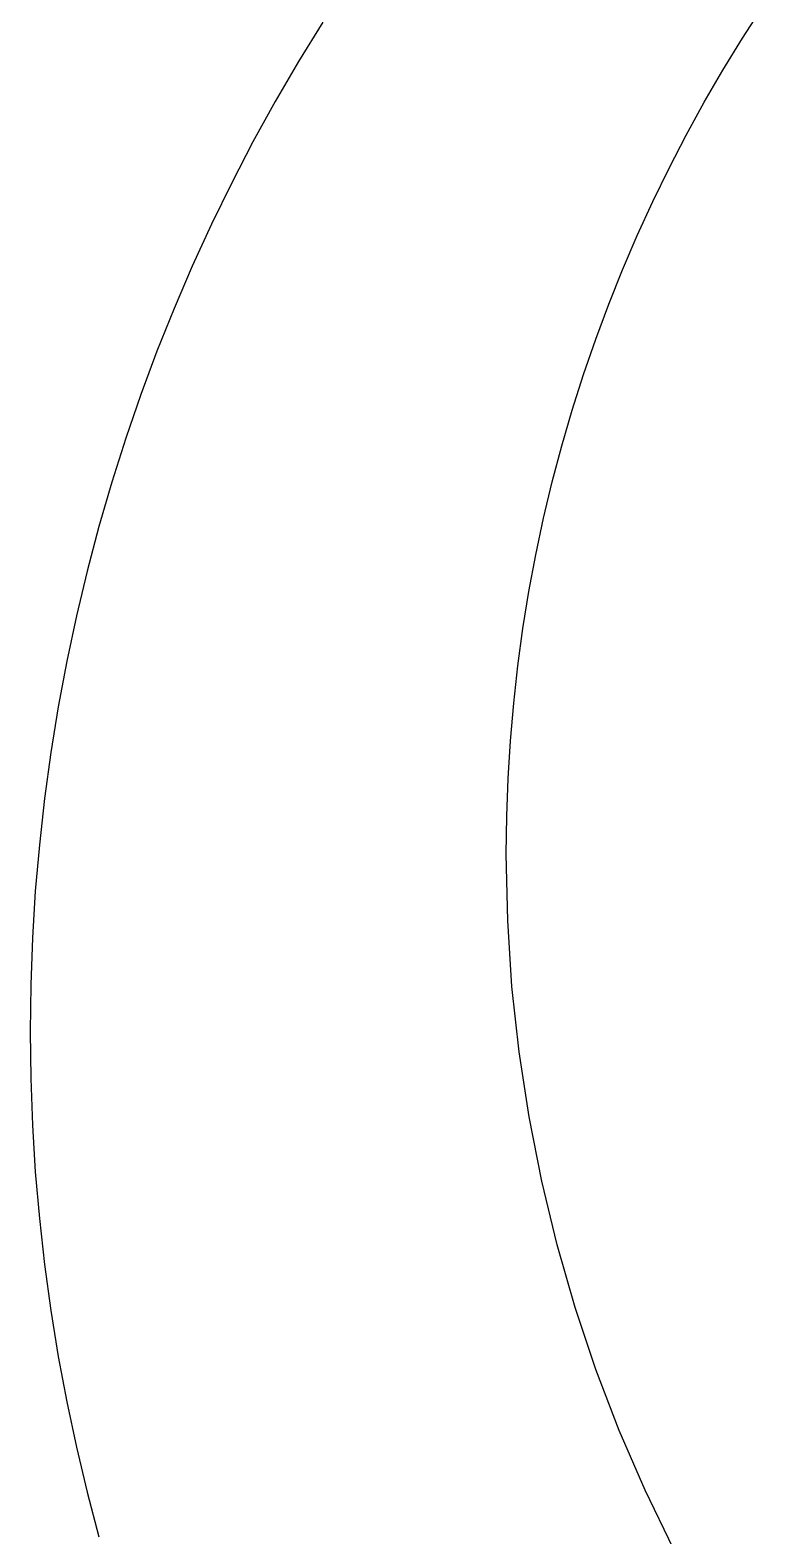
# Model space of a CAD drawing. Extents: x -80 to 1506, y -145 to 630.
# Drawn here: x -80 to 70.5, y 139 to 448.1 of the extents above; entities that cross this region are included whole.
import ezdxf

# ---------------------------------------------------------------- set-up
doc = ezdxf.new("R2010")
doc.units = 0

msp = doc.modelspace()

# ---------------------------------------------------------------- linework, layer by layer
at = {"layer": 'circle and branch', "color": 4}
for p, q in [((66.29129, 446.446622), (70.47524, 452.885904)), ((-19.941745, 449.765399), (-24.920894, 441.682159)), ((62.270403, 439.913505), (66.29129, 446.446622)), ((-24.920894, 441.682159), (-29.69647, 433.486792)), ((58.41391, 433.289764), (62.270403, 439.913505)), ((-29.69647, 433.486792), (-34.266822, 425.183275)), ((54.723144, 426.578612), (58.41391, 433.289764)), ((51.199435, 419.783261), (54.723144, 426.578612)), ((-34.266822, 425.183275), (-38.630303, 416.77558)), ((47.844116, 412.906924), (51.199435, 419.783261)), ((-38.630303, 416.77558), (-42.785263, 408.267683)), ((44.658517, 405.952812), (47.844116, 412.906924)), ((-42.785263, 408.267683), (-46.730054, 399.663558)), ((41.64397, 398.924138), (44.658517, 405.952812)), ((-46.730054, 399.663558), (-50.463027, 390.96718)), ((38.801808, 391.824115), (41.64397, 398.924138)), ((-50.463027, 390.96718), (-53.982533, 382.182523)), ((36.133361, 384.655954), (38.801808, 391.824115)), ((33.639961, 377.422867), (36.133361, 384.655954)), ((-53.982533, 382.182523), (-57.286923, 373.313561)), ((31.322939, 370.128067), (33.639961, 377.422867)), ((-57.286923, 373.313561), (-60.374549, 364.364269)), ((29.183628, 362.774767), (31.322939, 370.128067)), ((-60.374549, 364.364269), (-63.243762, 355.338621)), ((27.223358, 355.366178), (29.183628, 362.774767)), ((-63.243762, 355.338621), (-65.892912, 346.240592)), ((25.443462, 347.905512), (27.223358, 355.366178)), ((-65.892912, 346.240592), (-68.320352, 337.074156)), ((23.845271, 340.395982), (25.443462, 347.905512)), ((22.430117, 332.8408), (23.845271, 340.395982)), ((-68.320352, 337.074156), (-70.524432, 327.843287)), ((21.19933, 325.243178), (22.430117, 332.8408)), ((-70.524432, 327.843287), (-72.503503, 318.551961)), ((20.154243, 317.606329), (21.19933, 325.243178)), ((-72.503503, 318.551961), (-74.255917, 309.204151)), ((19.296187, 309.933465), (20.154243, 317.606329)), ((-74.255917, 309.204151), (-75.780025, 299.803831)), ((18.626494, 302.227797), (19.296187, 309.933465)), ((18.146496, 294.492539), (18.626494, 302.227797)), ((-75.780025, 299.803831), (-77.074178, 290.354978)), ((17.857523, 286.730902), (18.146496, 294.492539)), ((-77.074178, 290.354978), (-78.136728, 280.861564)), ((17.760908, 278.946099), (17.857523, 286.730902)), ((-78.136728, 280.861564), (-78.966025, 271.327564)), ((18.056725, 265.328572), (17.760908, 278.946099)), ((-78.966025, 271.327564), (-79.56042, 261.756952)), ((18.939385, 251.789506), (18.056725, 265.328572)), ((-79.56042, 261.756952), (-79.918265, 252.153704)), ((-79.918265, 252.153704), (-80.037912, 242.521794)), ((20.401735, 238.346149), (18.939385, 251.789506)), ((-80.037912, 242.521794), (-79.918266, 232.889883)), ((22.436621, 225.015748), (20.401735, 238.346149)), ((-79.918266, 232.889883), (-79.56042, 223.286635)), ((-79.56042, 223.286635), (-78.966025, 213.716023)), ((25.036888, 211.815553), (22.436621, 225.015748)), ((-78.966025, 213.716023), (-78.136729, 204.182023)), ((28.195382, 198.76281), (25.036888, 211.815553)), ((-78.136729, 204.182023), (-77.074179, 194.688608)), ((31.904951, 185.874767), (28.195382, 198.76281)), ((-77.074179, 194.688608), (-75.780026, 185.239754)), ((36.15844, 173.168674), (31.904951, 185.874767)), ((-75.780026, 185.239754), (-74.255919, 175.839434)), ((-74.255919, 175.839434), (-72.503504, 166.491624)), ((40.948696, 160.661778), (36.15844, 173.168674)), ((-72.503504, 166.491624), (-70.524433, 157.200297)), ((46.268564, 148.371326), (40.948696, 160.661778)), ((-70.524433, 157.200297), (-68.320353, 147.969428)), ((-68.320353, 147.969428), (-65.892914, 138.802991)), ((52.11089, 136.314567), (46.268564, 148.371326))]:
    msp.add_line(p, q, dxfattribs=at)
at = {"layer": 'logo 3d printing', "color": 4}
for p, q in [((66.29129, 446.446622), (70.47524, 452.885904)), ((-19.941745, 449.765399), (-24.920894, 441.682159)), ((62.270403, 439.913505), (66.29129, 446.446622)), ((-24.920894, 441.682159), (-29.69647, 433.486792)), ((58.41391, 433.289764), (62.270403, 439.913505)), ((-29.69647, 433.486792), (-34.266822, 425.183275)), ((54.723144, 426.578612), (58.41391, 433.289764)), ((51.199435, 419.783261), (54.723144, 426.578612)), ((-34.266822, 425.183275), (-38.630303, 416.77558)), ((47.844116, 412.906924), (51.199435, 419.783261)), ((-38.630303, 416.77558), (-42.785263, 408.267683)), ((44.658517, 405.952812), (47.844116, 412.906924)), ((-42.785263, 408.267683), (-46.730054, 399.663558)), ((41.64397, 398.924138), (44.658517, 405.952812)), ((-46.730054, 399.663558), (-50.463027, 390.96718)), ((38.801808, 391.824115), (41.64397, 398.924138)), ((-50.463027, 390.96718), (-53.982533, 382.182523)), ((36.133361, 384.655954), (38.801808, 391.824115)), ((33.639961, 377.422867), (36.133361, 384.655954)), ((-53.982533, 382.182523), (-57.286923, 373.313561)), ((31.322939, 370.128067), (33.639961, 377.422867)), ((-57.286923, 373.313561), (-60.374549, 364.364269)), ((29.183628, 362.774767), (31.322939, 370.128067)), ((-60.374549, 364.364269), (-63.243762, 355.338621)), ((27.223358, 355.366178), (29.183628, 362.774767)), ((-63.243762, 355.338621), (-65.892912, 346.240592)), ((25.443462, 347.905512), (27.223358, 355.366178)), ((-65.892912, 346.240592), (-68.320352, 337.074156)), ((23.845271, 340.395982), (25.443462, 347.905512)), ((22.430117, 332.8408), (23.845271, 340.395982)), ((-68.320352, 337.074156), (-70.524432, 327.843287)), ((21.19933, 325.243178), (22.430117, 332.8408)), ((-70.524432, 327.843287), (-72.503503, 318.551961)), ((20.154243, 317.606329), (21.19933, 325.243178)), ((-72.503503, 318.551961), (-74.255917, 309.204151)), ((19.296187, 309.933465), (20.154243, 317.606329)), ((-74.255917, 309.204151), (-75.780025, 299.803831)), ((18.626494, 302.227797), (19.296187, 309.933465)), ((18.146496, 294.492539), (18.626494, 302.227797)), ((-75.780025, 299.803831), (-77.074178, 290.354978)), ((17.857523, 286.730902), (18.146496, 294.492539)), ((-77.074178, 290.354978), (-78.136728, 280.861564)), ((17.760908, 278.946099), (17.857523, 286.730902)), ((-78.136728, 280.861564), (-78.966025, 271.327564)), ((18.056725, 265.328572), (17.760908, 278.946099)), ((-78.966025, 271.327564), (-79.56042, 261.756952)), ((18.939385, 251.789506), (18.056725, 265.328572)), ((-79.56042, 261.756952), (-79.918265, 252.153704)), ((-79.918265, 252.153704), (-80.037912, 242.521794)), ((20.401735, 238.346148), (18.939385, 251.789506)), ((-80.037912, 242.521794), (-79.918266, 232.889883)), ((22.436621, 225.015747), (20.401735, 238.346148)), ((-79.918266, 232.889883), (-79.56042, 223.286635)), ((-79.56042, 223.286635), (-78.966025, 213.716023)), ((25.036888, 211.815549), (22.436621, 225.015747)), ((-78.966025, 213.716023), (-78.136729, 204.182023)), ((28.195382, 198.762804), (25.036888, 211.815549)), ((-78.136729, 204.182023), (-77.074179, 194.688608)), ((31.904951, 185.874758), (28.195382, 198.762804)), ((-77.074179, 194.688608), (-75.780026, 185.239754)), ((36.15844, 173.16866), (31.904951, 185.874758)), ((-75.780026, 185.239754), (-74.255919, 175.839434)), ((-74.255919, 175.839434), (-72.503504, 166.491624)), ((40.948696, 160.661757), (36.15844, 173.16866)), ((-72.503504, 166.491624), (-70.524433, 157.200297)), ((46.268564, 148.371298), (40.948696, 160.661757)), ((-70.524433, 157.200297), (-68.320353, 147.969428)), ((-68.320353, 147.969428), (-65.892914, 138.802991)), ((52.11089, 136.31453), (46.268564, 148.371298))]:
    msp.add_line(p, q, dxfattribs=at)

doc.saveas('drawing.dxf')
